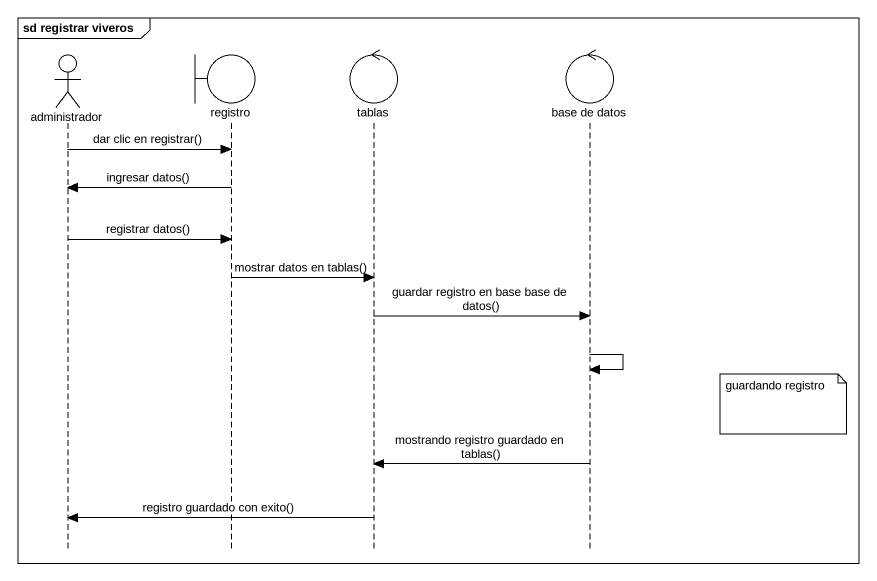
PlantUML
@startuml
mainframe sd registrar viveros
hide footbox
actor administrador
boundary registro
control tablas
control "base de datos" as base_de_datos

administrador -> registro : dar clic en registrar()
registro -> administrador : ingresar datos()
administrador -> registro : registrar datos()
registro -> tablas : mostrar datos en tablas()
tablas -> base_de_datos : guardar registro en base base de datos()
base_de_datos -> base_de_datos
note right of base_de_datos : guardando registro
base_de_datos -> tablas : mostrando registro guardado en tablas()
tablas -> administrador : registro guardado con exito()
@enduml
